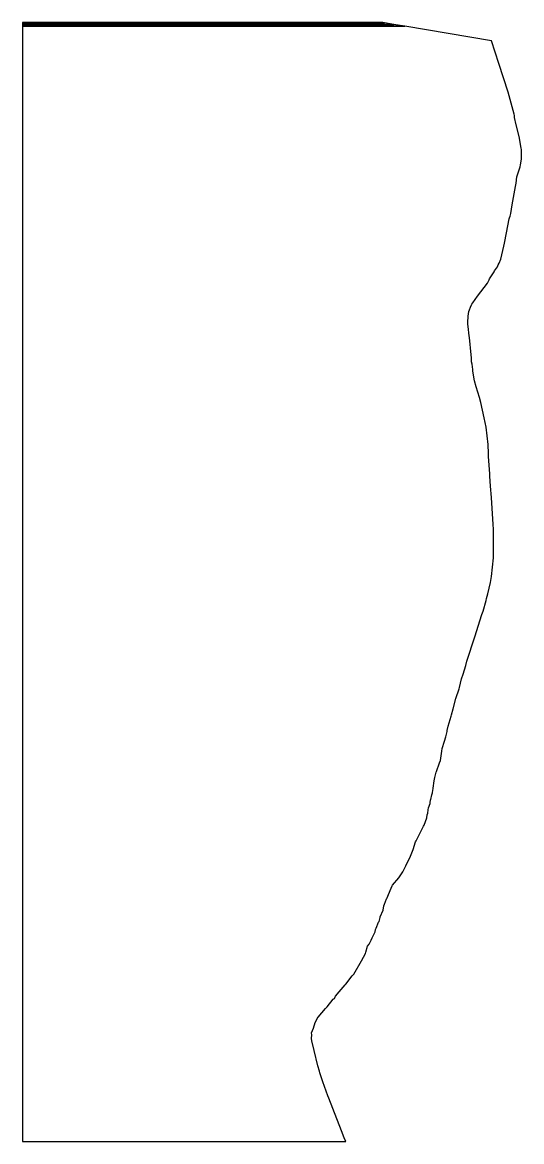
# Model space of a CAD drawing. Extents: x -56 to 26, y -92 to 91.
import ezdxf

# ---------------------------------------------------------------- set-up
doc = ezdxf.new("R2010")
doc.units = 0
doc.layers.add('7_21000', color=7, linetype='CONTINUOUS')

msp = doc.modelspace()

# ---------------------------------------------------------------- linework, layer by layer
at = {"layer": '7_21000', "color": 5}
for points in [[(-48.587, 91.35001), (2.772, 91.35001), (2.696, 91.36201), (-56.17, 91.36201), (-56.17, 91.35001), (-48.587, 91.35001)], [(-48.58, 91.34901), (-56.17, 91.34901), (-56.17, 91.332), (2.875, 91.332), (2.778, 91.34901), (-48.58, 91.34901)], [(-48.239, 91.283), (3.173, 91.283), (2.879, 91.332), (-56.17, 91.332), (-56.17, 91.283), (-48.239, 91.283)], [(-47.63, 91.03101), (4.681, 91.03101), (3.177, 91.28201), (-56.17, 91.28201), (-56.17, 91.03101), (-47.63, 91.03101)], [(5.754, 90.85101), (4.689, 91.03001), (-56.17, 91.03001), (-56.17, 90.733), (6.47, 90.733), (5.754, 90.85101)], [(-24.438, 90.732), (-56.17, 90.733), (-56.17, -92.11401), (-3.187, -92.11401), (-3.463, -91.47601), (-3.886, -90.36501), (-5.316, -86.674), (-5.985, -84.98801), (-6.105, -84.61401), (-6.951, -82.317), (-7.415, -80.812), (-7.498, -80.591), (-7.765, -79.665), (-8.383, -77.166), (-8.734, -75.606), (-8.805, -75.18501), (-8.764, -74.58401), (-8.79, -74.299), (-8.494, -73.51), (-8.204, -72.563), (-7.96, -72.217), (-7.861, -71.936), (-7.716, -71.722), (-6.5, -70.298), (-6.233, -69.996), (-5.246, -68.784), (-5.055, -68.645), (-4.88, -68.297), (-4.293, -67.54401), (-3.302, -66.424), (-3.154, -66.3), (-2.126, -64.94901), (-1.886, -64.648), (-0.616, -62.454), (0.055, -61.262), (0.104, -61.057), (0.401, -60.079), (0.622, -59.726), (0.982, -59.084), (1.126, -58.728), (1.635, -57.708), (1.707, -57.347), (1.802, -57.128), (2.198, -56.124), (2.288, -56.019), (2.436, -55.393), (2.472, -55.283), (2.922, -54.171), (3.067, -53.485), (3.152, -53.197), (3.509, -52.316), (3.529, -52.286), (4.25, -50.564), (4.419, -50.185), (4.494, -50.074), (5.513, -48.857), (6.172, -47.872), (6.674, -46.929), (7.417, -45.312), (7.771, -44.523), (7.862, -44.242), (8.227, -42.982), (8.333, -42.818), (8.569, -42.386), (8.736, -42.023), (9.374, -40.75), (9.537, -40.399), (9.638, -40.228), (9.874, -39.637), (10.072, -39.049), (10.136, -38.555), (10.238, -38.259), (10.326, -37.709), (10.389, -37.382), (10.631, -36.691), (10.649, -36.483), (10.688, -36.209), (10.719, -36.091), (10.746, -36.022), (10.894, -35.279), (11.002, -34.953), (11.023, -34.816), (11.077, -34.636), (11.148, -34.175), (11.312, -32.993), (11.422, -32.421), (11.636, -31.568), (11.689, -31.456), (12.147, -29.993), (12.315, -29.618), (12.58, -28.113), (12.635, -27.682), (12.971, -26.478), (13.198, -25.742), (13.436, -24.862), (13.439, -24.708), (13.586, -23.996), (14.069, -22.363), (14.149, -22.126), (14.436, -21.166), (14.825, -19.477), (15.369, -17.879), (15.435, -17.661), (15.803, -16.277), (16.052, -15.507), (16.482, -14.068), (16.665, -13.361), (17.975, -9.339), (19.134, -5.713), (19.308, -5.145), (19.813, -3.39), (19.869, -3.069), (20.102, -2.291), (20.509, -0.475), (20.674, 0.514), (20.998, 3.582), (21.013, 3.789), (21.016, 4.888), (21.002, 7.828), (21.01, 8.291), (20.98, 9.057), (20.689, 13.481), (20.505, 15.311), (20.419, 16.977), (20.412, 17.338), (20.176, 20.182), (20.175, 20.704), (20.122, 22.156), (19.807, 25.033), (19.493, 26.516), (18.929, 29.037), (18.708, 29.862), (18.205, 31.624), (17.914, 32.613), (17.644, 34.197), (17.613, 34.485), (17.543, 35.352), (17.406, 35.724), (17.403, 36.379), (17.338, 36.845), (17.093, 39.697), (17.047, 39.957), (16.858, 41.515), (16.821, 41.903), (16.819, 42.175), (16.85, 43.218), (16.997, 43.981), (17.086, 44.228), (17.232, 44.683), (17.399, 45.048), (17.466, 45.165), (17.612, 45.409), (18.41, 46.499), (20.059, 48.589), (20.33, 49.14), (20.381, 49.3), (21.137, 50.493), (21.204, 50.633), (21.657, 51.302), (21.805, 51.63), (21.943, 51.881), (22.203, 52.536), (22.712, 54.675), (22.847, 55.188), (23.135, 56.853), (23.594, 59.153), (23.637, 59.337), (23.738, 59.618), (23.841, 60.017), (24.078, 61.469), (24.628, 64.482), (24.732, 64.998), (24.848, 66.066), (25.349, 67.52), (25.391, 67.68301), (25.459, 68.03201), (25.597, 68.937), (25.624, 69.582), (25.587, 70.51701), (25.55, 70.759), (25.214, 72.66), (24.737, 74.566), (24.461, 75.789), (24.436, 76.092), (24.398, 76.29401), (23.407, 79.936), (21.868, 84.631), (20.677, 88.36301), (6.472, 90.733), (-24.438, 90.732)]]:
    msp.add_lwpolyline(points, dxfattribs=at)

doc.saveas('drawing.dxf')
